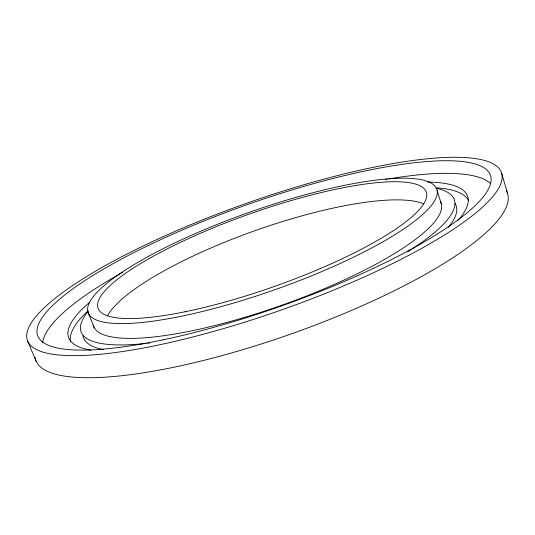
<?xml version="1.0" encoding="UTF-8"?>
<svg xmlns="http://www.w3.org/2000/svg" width="535" height="535" viewBox="0 0 535 535"><rect width="100%" height="100%" fill="white"/><g stroke="black" fill="none" stroke-linecap="round" stroke-linejoin="round"><path stroke-width="0.8" d="M27.807 341.39L36.079 361.152M87.8 311.611L94.361 327.942M437.128 190.38A184.956 40.76 -19.5 0 1 182.181 316.071A184.956 40.76 -19.5 0 1 168.017 246.234A184.956 40.76 -19.5 0 1 437.128 190.38L441.449 204.403M501.542 172.879A251.437 56.095 -19.5 0 1 160.788 344.52A251.437 56.095 -19.5 0 1 130.928 252.025A251.437 56.095 -19.5 0 1 501.542 172.879L507.528 193.382M70.546 341.811A211.332 50.878 -19.5 0 1 88.114 310.808M436.754 187.825A211.332 50.878 -19.5 0 1 468.493 200.224M42.653 342.841A239.366 56.543 -19.5 0 1 122.756 272.302M385.561 179.432A239.366 56.543 -19.5 0 1 387.186 179.158M388.811 178.884A239.366 56.543 -19.5 0 1 490.555 183.498M427.652 182.067A211.633 49.728 -19.5 0 1 457.94 220.42M91.004 350.184A211.633 49.728 -19.5 0 1 89.706 302.242M506.377 190.727A250.233 60.702 -19.5 0 1 290.451 334.174A250.233 60.702 -19.5 0 1 34.895 356.965M435.771 188.2A197.97 46.405 -19.5 0 1 412.224 248.835M411.542 249.277A197.97 46.405 -19.5 0 1 407.616 251.771M149.312 343.042A197.97 46.405 -19.5 0 1 147.767 343.223M146.122 343.41A197.97 46.405 -19.5 0 1 88.108 311.464M440.385 201.541A184.348 43.114 -19.5 0 1 282.881 304.85A184.348 43.114 -19.5 0 1 93.217 325.099M455.051 203.36A197.689 47.481 -19.5 0 1 448.297 227.368M103.643 349.656A197.689 47.481 -19.5 0 1 82.945 335.813M107.421 316.011A173.28 41.456 -19.5 0 1 255.295 230.578A173.28 41.456 -19.5 0 1 423.921 203.955M162.914 339.859A240.168 53.46 -19.5 0 0 490.702 176.089A240.168 53.46 -19.5 0 0 138.511 250.286A240.168 53.46 -19.5 0 0 162.914 339.859M185.143 311.745A174.089 38.299 -19.5 0 0 426.669 193.563A174.089 38.299 -19.5 0 0 174.718 245.124A174.089 38.299 -19.5 0 0 185.143 311.745"/></g></svg>
